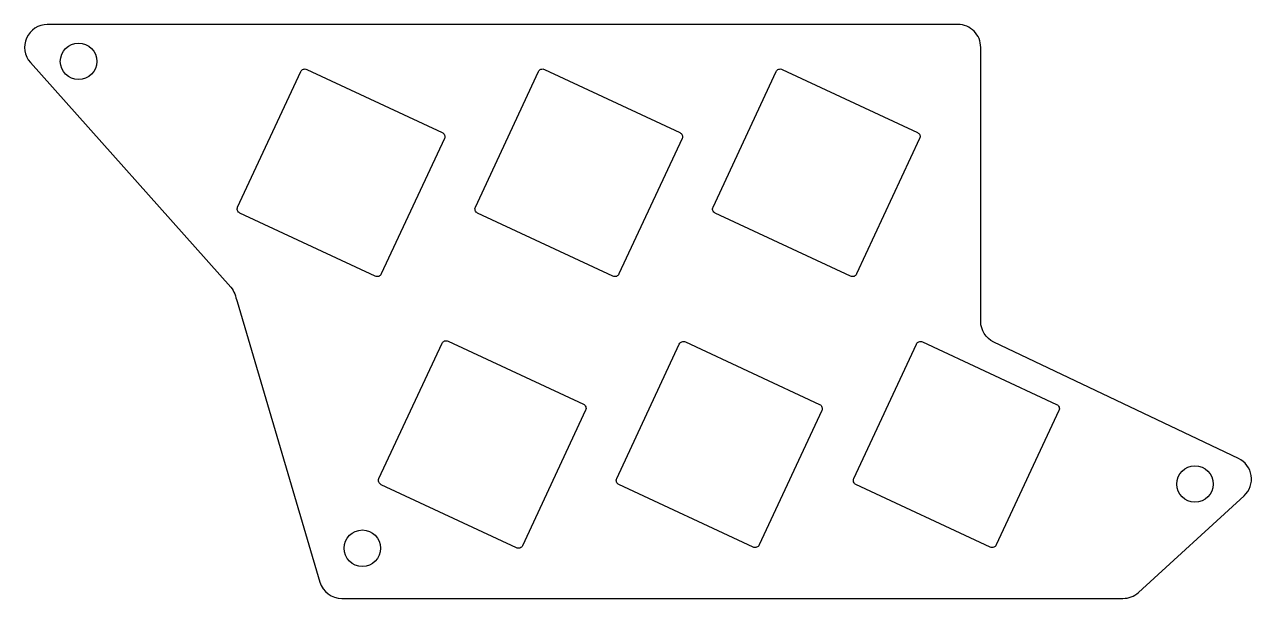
# Model space of a CAD drawing. Header units: millimetres. Extents: x -2 to 106, y -50 to 0.
import ezdxf

# ---------------------------------------------------------------- set-up
doc = ezdxf.new("R2010")
doc.units = ezdxf.units.MM

msp = doc.modelspace()

# ---------------------------------------------------------------- linework, layer by layer
msp.add_lwpolyline([(16.65, -24.29), (23.92, -48.89, 0.332367), (25.84, -50.32), (94.38, -50.32, 0.187276), (95.73, -49.8), (105, -41.33, 0.532589), (104.51, -38.04), (83.04, -27.84, -0.289516), (81.9, -26.04), (81.9, -2, 0.414214), (79.9, 0), (0, 0, 0.64794), (-1.49, -3.33), (16.1, -23.03)], format="xyb")
for points in [[(22.77, -3.93), (34.64, -9.47, -0.414214), (34.84, -10), (29.3, -21.87, -0.414214), (28.77, -22.07), (16.89, -16.53, -0.414214), (16.7, -16), (22.24, -4.13, -0.414214)], [(49.62, -22.07), (37.75, -16.53, -0.414214), (37.56, -16), (43.09, -4.13, -0.414214), (43.62, -3.93), (55.5, -9.47, -0.414214), (55.69, -10), (50.15, -21.87, -0.414214)], [(70.48, -22.07), (58.6, -16.53, -0.414214), (58.41, -16), (63.95, -4.13, -0.414214), (64.48, -3.93), (76.35, -9.47, -0.414214), (76.54, -10), (71.01, -21.87, -0.414214)], [(47.23, -33.82), (41.69, -45.7, -0.414214), (41.16, -45.89), (29.29, -40.35, -0.414214), (29.09, -39.82), (34.63, -27.95, -0.414214), (35.16, -27.76), (47.03, -33.29, -0.414214)], [(67.96, -33.85), (62.46, -45.63, -0.414214), (61.93, -45.82), (50.15, -40.33, -0.414214), (49.96, -39.8), (55.45, -28.02, -0.414214), (55.98, -27.82), (67.76, -33.32, -0.414214)], [(88.76, -33.85), (83.26, -45.63, -0.414214), (82.73, -45.82), (70.95, -40.33, -0.414214), (70.76, -39.8), (76.25, -28.02, -0.414214), (76.78, -27.82), (88.56, -33.32, -0.414214)]]:
    msp.add_lwpolyline(points, format="xyb", close=True)
for centre in [(2.74, -3.23), (100.69, -40.29), (27.64, -45.92)]:
    msp.add_circle(centre, 1.6)
msp.add_open_spline([(16.1, -23.03), (16.41, -23.38), (16.52, -23.85), (16.65, -24.29)], degree=3)

doc.saveas('drawing.dxf')
